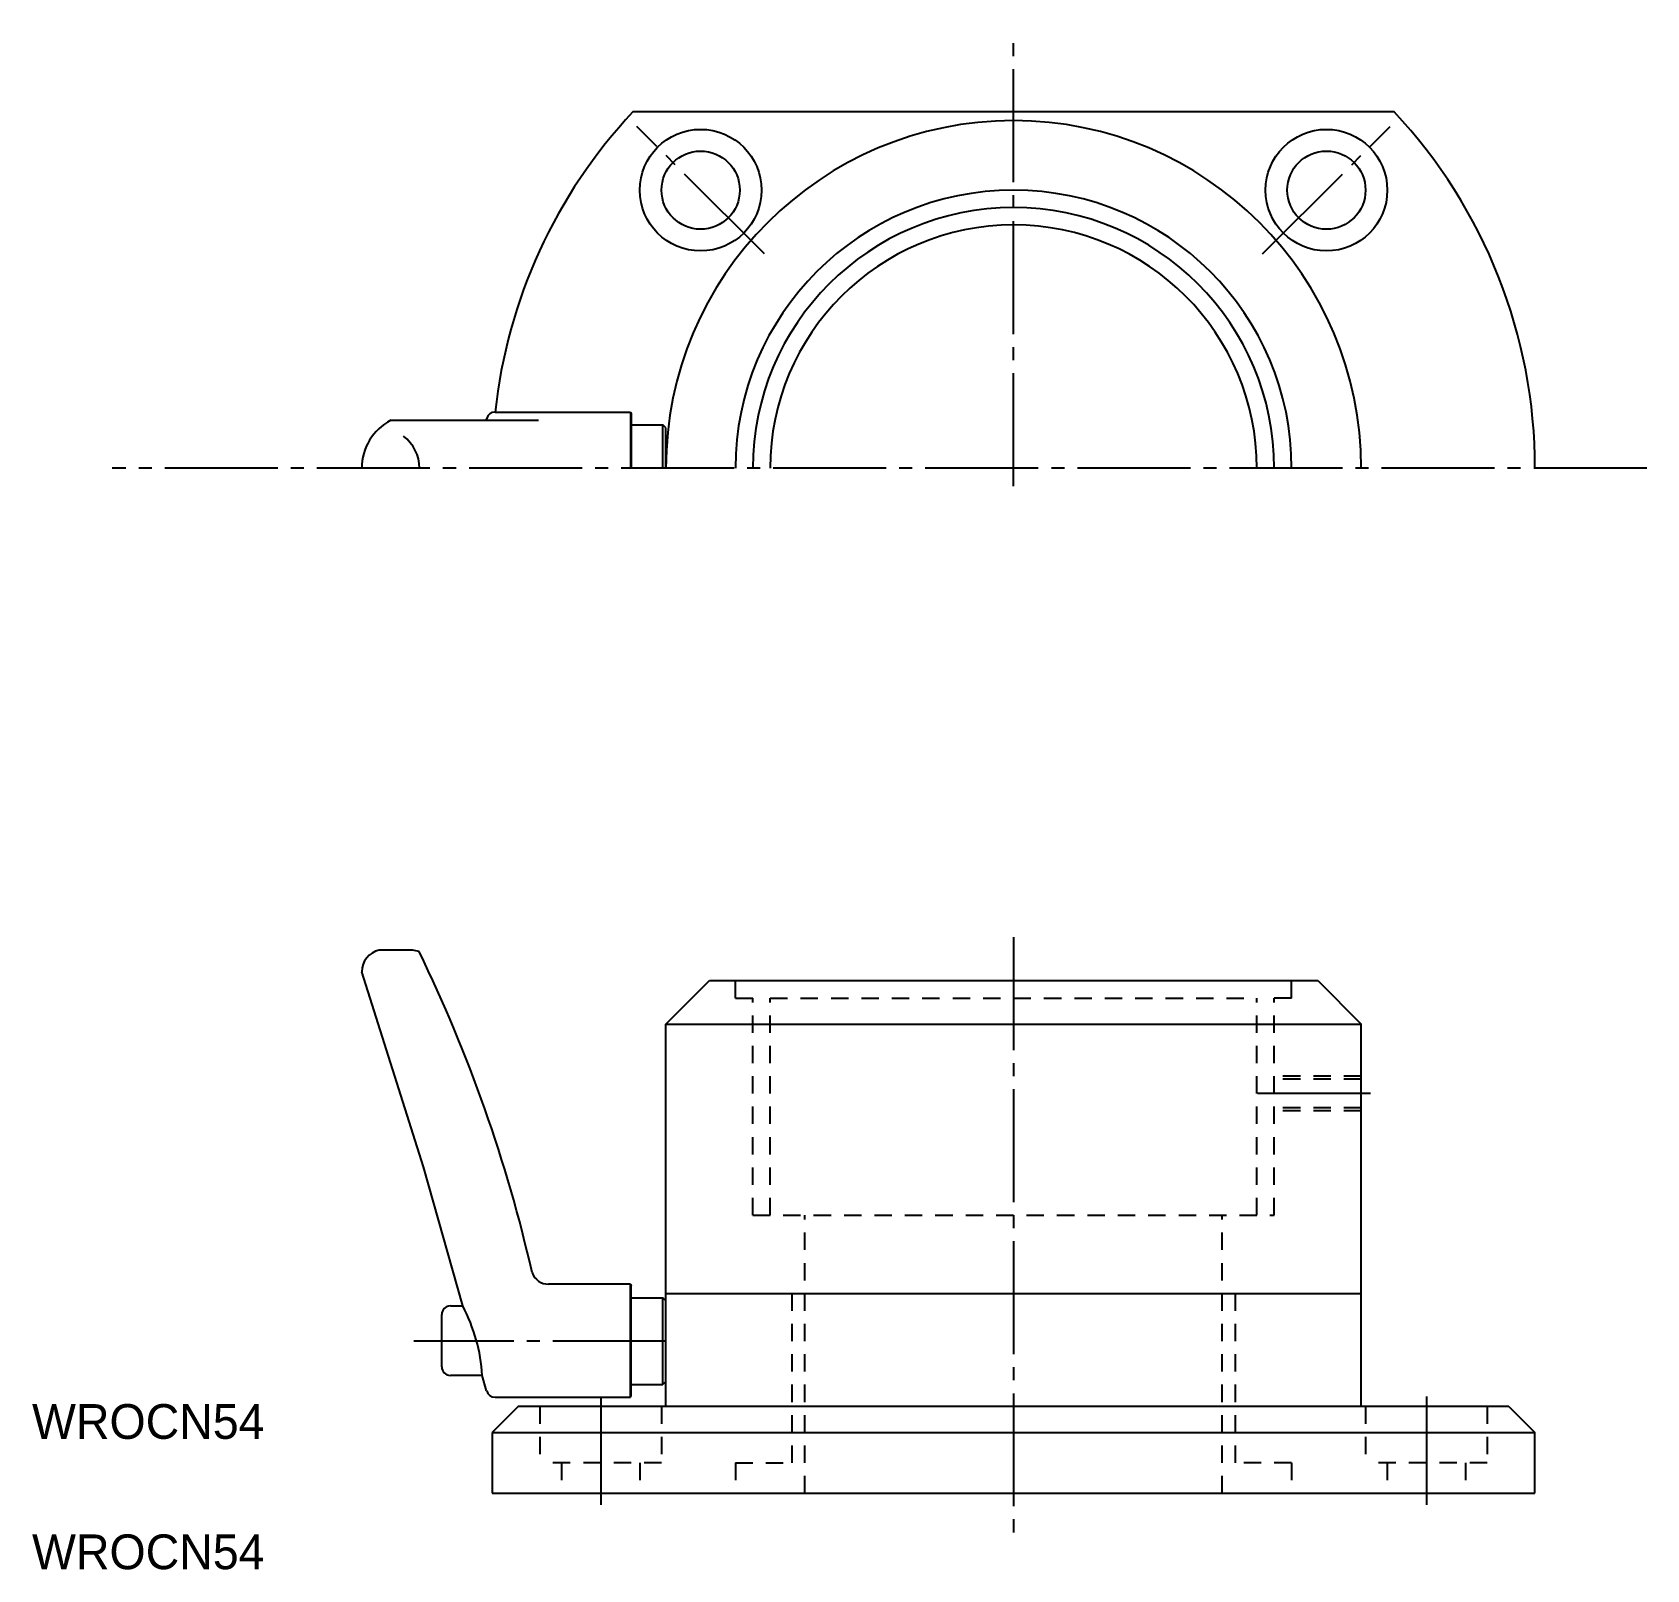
# Model space of a CAD drawing. Extents: x 649 to 835, y 734 to 911.
import ezdxf

# ---------------------------------------------------------------- set-up
doc = ezdxf.new("R2010")
doc.units = 0
doc.linetypes.add('CENTER', pattern=[17.5, 13, -1.5, 1.5, -1.5])
doc.linetypes.add('DASHED', pattern=[3.5, 2, -1.5])
doc.layers.get('0').update_dxf_attribs({"linetype": 'CONTINUOUS'})
doc.layers.add('CENTER', color=1, linetype='CENTER')

msp = doc.modelspace()

# ---------------------------------------------------------------- linework, layer by layer
at = {"color": 7, "linetype": 'CONTINUOUS'}
for p, q in [((805.77, 901.62), (718.16, 901.62)), ((690.31, 866.13), (701.27, 866.13)), ((701.33, 866.34), (701.27, 866.13)), ((701.27, 866.13), (707.3, 866.13)), ((702.3, 867.07), (717.88, 867.07)), ((717.88, 867.07), (717.96, 866.86)), ((717.88, 867.07), (717.88, 860.62)), ((717.96, 866.86), (717.96, 865.62)), ((717.96, 865.62), (721.6, 865.62)), ((717.96, 865.62), (717.96, 860.62)), ((721.96, 865.26), (721.6, 865.62)), ((721.6, 860.62), (721.6, 865.62)), ((721.96, 860.62), (721.96, 865.26)), ((692.82, 805.15), (688.98, 805.14)), ((694.08, 780.2), (686.96, 802.66)), ((721.96, 796.64), (726.96, 801.64)), ((726.96, 801.64), (796.96, 801.64)), ((796.96, 801.64), (801.96, 796.64)), ((721.96, 796.64), (801.96, 796.64)), ((721.96, 752.64), (721.96, 796.64)), ((801.96, 752.64), (801.96, 796.64)), ((698.58, 764.2), (694.08, 780.2)), ((717.88, 766.7), (708.45, 766.7)), ((717.88, 766.7), (717.96, 766.5)), ((717.88, 753.7), (717.88, 766.7)), ((717.96, 765.14), (717.96, 766.5)), ((721.96, 765.64), (801.96, 765.64)), ((697.16, 764.2), (698.58, 764.2)), ((717.96, 765.14), (721.6, 765.14)), ((717.96, 755.14), (717.96, 765.14)), ((721.96, 764.78), (721.6, 765.14)), ((721.6, 755.14), (721.6, 765.14)), ((696.16, 757.2), (696.16, 763.2)), ((700.83, 756.2), (697.16, 756.2)), ((701.33, 754.43), (700.83, 756.2)), ((717.96, 753.9), (717.96, 755.14)), ((717.96, 755.14), (721.6, 755.14)), ((721.96, 755.51), (721.6, 755.14)), ((704.96, 752.64), (701.96, 749.64)), ((702.3, 753.7), (717.88, 753.7)), ((818.96, 752.64), (704.96, 752.64)), ((717.88, 753.7), (717.96, 753.9)), ((818.96, 752.64), (821.96, 749.64)), ((701.96, 749.64), (821.96, 749.64)), ((701.96, 749.64), (701.96, 742.64)), ((821.96, 742.64), (821.96, 749.64)), ((701.96, 742.64), (821.96, 742.64))]:
    msp.add_line(p, q, dxfattribs=at)
at = {"color": 3, "linetype": 'DASHED'}
for p, q in [((729.96, 799.64), (729.96, 801.64)), ((793.96, 799.64), (793.96, 801.64)), ((729.96, 799.64), (731.96, 799.64)), ((731.96, 774.64), (731.96, 799.64)), ((733.96, 799.64), (789.96, 799.64)), ((733.96, 774.64), (733.96, 799.64)), ((789.96, 774.64), (789.96, 799.64)), ((793.96, 799.64), (791.96, 799.64)), ((791.96, 774.64), (791.96, 799.64)), ((801.96, 790.64), (791.96, 790.64)), ((801.96, 790.29), (791.96, 790.29)), ((801.96, 786.99), (791.96, 786.99)), ((801.96, 786.64), (791.96, 786.64)), ((731.96, 774.64), (791.96, 774.64)), ((737.96, 742.64), (737.96, 774.64)), ((785.96, 742.64), (785.96, 774.64)), ((736.46, 765.64), (736.46, 746.14)), ((787.46, 765.64), (787.46, 746.14)), ((707.46, 752.64), (707.46, 746.14)), ((721.46, 752.64), (721.46, 746.14)), ((802.46, 752.64), (802.46, 746.14)), ((816.46, 752.64), (816.46, 746.14)), ((721.46, 746.14), (707.46, 746.14)), ((709.96, 746.14), (709.96, 742.64)), ((718.96, 746.14), (718.96, 742.64)), ((729.96, 746.14), (736.46, 746.14)), ((729.96, 746.14), (729.96, 742.64)), ((793.96, 746.14), (787.46, 746.14)), ((793.96, 746.14), (793.96, 742.64)), ((816.46, 746.14), (802.46, 746.14)), ((804.96, 746.14), (804.96, 742.64)), ((813.96, 746.14), (813.96, 742.64))]:
    msp.add_line(p, q, dxfattribs=at)
at = {"color": 7, "linetype": 'CONTINUOUS'}
for centre, radius in [((725.96, 892.62), 7), ((797.96, 892.62), 7), ((725.96, 892.62), 4.5), ((797.96, 892.62), 4.5)]:
    msp.add_circle(centre, radius, dxfattribs=at)
for centre, radius, start, end in [((761.96, 860.62), 60, 136.8953, 173.8351), ((761.96, 860.62), 60, 0, 43.1047), ((761.96, 860.62), 40, 0, 180), ((761.96, 860.62), 32, 0, 180), ((761.96, 860.62), 30, 0, 180), ((761.96, 860.62), 28, 0, 180), ((693.16, 860.62), 6.2, 117.3186, 180), ((702.3, 866.07), 1, 90, 164.2753), ((689.01, 860.62), 4.6, 0, 53.0101), ((689.54, 802.63), 2.58, 102.6317, 179.2795), ((692.02, 799.2), 6, 75.017, 82.2759), ((539.53, 730.05), 171.3, 12.8123, 25.9457), ((708.45, 768.7), 2, 199.379, 270), ((697.16, 763.2), 1, 90, 180), ((681.15, 754.97), 19.72, 3.5609, 27.8886), ((697.16, 757.2), 1, 180, 270), ((702.3, 754.7), 1, 195.7247, 270)]:
    msp.add_arc(centre, radius, start, end, dxfattribs=at)
at = {"layer": 'CENTER', "color": 1, "linetype": 'CENTER'}
for p, q in [((761.96, 858.54), (761.96, 910.79)), ((733.3, 885.29), (718.62, 899.96)), ((790.62, 885.29), (805.3, 899.96)), ((834.81, 860.62), (658.26, 860.62)), ((761.96, 806.64), (761.96, 737.64)), ((803.02, 788.64), (789.07, 788.64)), ((721.96, 760.14), (692.97, 760.14)), ((714.46, 753.78), (714.46, 741.29)), ((809.46, 753.78), (809.46, 741.29))]:
    msp.add_line(p, q, dxfattribs=at)

# ---------------------------------------------------------------- texts
at = {"color": 7, "linetype": 'CONTINUOUS'}
for p in [(649.03, 748.9), (649.03, 733.9)]:
    msp.add_text('WROCN54', height=4, dxfattribs=at).set_placement(p)

doc.saveas('drawing.dxf')
